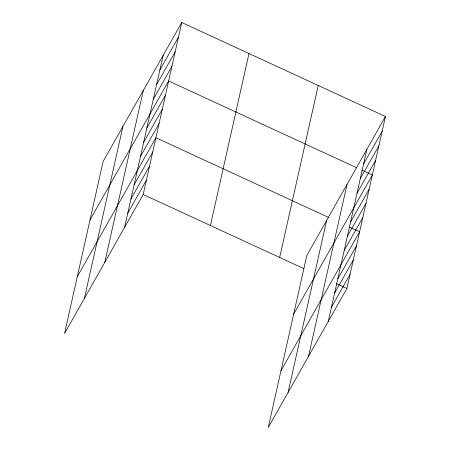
<?xml version="1.0" encoding="UTF-8"?>
<svg xmlns="http://www.w3.org/2000/svg" width="450" height="450" viewBox="0 0 450 450"><rect width="100%" height="100%" fill="white"/><g stroke="black" fill="none" stroke-linecap="round" stroke-linejoin="round"><path stroke-width="0.67" d="M84.353 298.491L122.912 126.495M104.76 262.418L143.319 90.422M124.571 227.407L163.131 55.406M181.749 22.5L103.101 161.511L64.541 333.506L143.19 194.496L181.749 22.5L385.459 116.494L346.899 288.489L268.251 427.5L306.81 255.504L385.459 116.494M210.414 225.518L248.974 53.516M279.675 257.473L318.234 85.478M288.062 392.484L326.621 220.489M308.469 356.411L347.029 184.416M328.281 321.401L366.84 149.4M159.851 70.026L178.47 37.119M156.578 84.645L175.196 51.739M153.298 99.264L171.917 66.358M89.989 219.988L168.638 80.978L356.788 167.794M146.841 128.076L165.459 95.169M143.657 142.267L162.276 109.361M140.479 156.454L159.092 123.547M77.265 276.744L155.914 137.739L328.5 217.373M134.111 184.838L152.73 151.926M130.933 199.024L149.552 166.118M127.749 213.216L146.368 180.309M363.561 164.019L382.179 131.113M360.287 178.644L378.906 145.732M357.007 193.264L375.626 160.352M293.704 313.982L372.347 174.971L361.766 170.089M350.55 222.069L369.169 189.163M347.366 236.261L365.985 203.355M344.188 250.453L362.807 217.541M280.974 370.738L359.623 231.733L349.667 227.138M337.826 278.831L356.439 245.925M334.642 293.017L353.261 260.111M331.459 307.209L350.077 274.303M143.19 194.496L303.947 268.673M336.319 283.607L346.899 288.489"/></g></svg>
